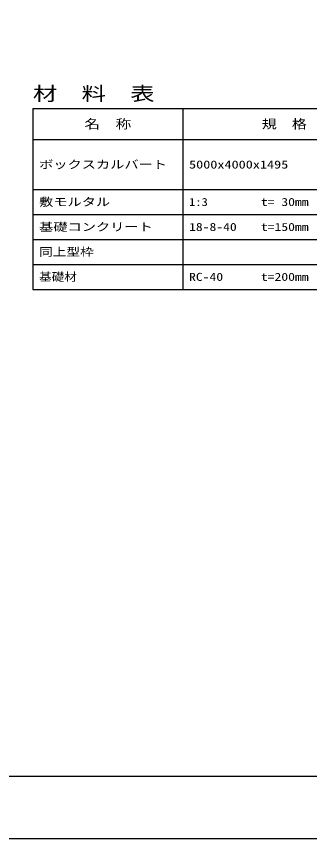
# Model space of a CAD drawing. Units: millimetres at full size; details may follow other scales. Extents: x 0 to 42050, y 0 to 29700.
# Drawn here: x 28463 to 33154, y 0 to 13173 of the extents above; entities that cross this region are included whole.
import ezdxf
from ezdxf.enums import TextEntityAlignment as Align

# ---------------------------------------------------------------- set-up
doc = ezdxf.new("R2010")
doc.units = ezdxf.units.MM
doc.layers.add('D-MTR', color=7, linetype='Continuous')
doc.layers.add('D-MTR-TXT', color=7, linetype='Continuous')
for name, color, linetype, lineweight in [('D-MTR-FRAM', 7, 'Continuous', 25), ('D-MTR-LINE', 7, 'Continuous', 25), ('D-TTL', 2, 'Continuous', 25)]:
    doc.layers.add(name, color=color, linetype=linetype, lineweight=lineweight)
doc.styles.add('ＭＳ ゴシック', font='')
doc.styles.get('ＭＳ ゴシック').set_extended_font_data('MS Gothic')

msp = doc.modelspace()

# ---------------------------------------------------------------- linework, layer by layer
at = {"layer": 'D-MTR-FRAM'}
for p, q in [((28725, 11700), (38325, 11700)), ((28725, 11700), (28725, 8800)), ((28725, 8800), (38325, 8800))]:
    msp.add_line(p, q, dxfattribs=at)
at = {"layer": 'D-MTR-LINE'}
for p, q in [((31125, 11700), (31125, 8800)), ((28725, 11200), (38325, 11200)), ((28725, 10400), (38325, 10400)), ((28725, 10000), (38325, 10000)), ((28725, 9600), (38325, 9600)), ((28725, 9200), (38325, 9200))]:
    msp.add_line(p, q, dxfattribs=at)
at = {"layer": 'D-TTL'}
for points in [[(0, 0), (42050, 0), (42050, 29700), (0, 29700)], [(1000, 1000), (41050, 1000), (41050, 28700), (1000, 28700)]]:
    msp.add_lwpolyline(points, close=True, dxfattribs=at)

# ---------------------------------------------------------------- texts
at = {"layer": 'D-MTR', "style": 'ＭＳ ゴシック', "width": 1.3}
msp.add_text('材\u3000料\u3000表', height=219.9, dxfattribs=at).set_placement((28725, 11760), align=Align.BOTTOM_LEFT)
at = {"layer": 'D-MTR-TXT', "style": 'ＭＳ ゴシック'}
for s, width, p in [('名\u3000称', 1.25, (29925, 11450)), ('規\u3000格', 1.2, (32750, 11450))]:
    msp.add_text(s, height=146.6, dxfattribs=dict(at, width=width)).set_placement(p, align=Align.MIDDLE_CENTER)
for s, width, p in [('ボックスカルバート', 1.3, (28825, 10800)), ('5000x4000x1495', 1.3, (31225, 10800)), ('敷モルタル', 1.3, (28825, 10200)), ('1:3', 1.15, (31225, 10200)), ('t= 30mm', 1.25, (32375, 10200)), ('基礎コンクリート', 1.3, (28825, 9800)), ('18-8-40', 1.25, (31225, 9800)), ('t=150mm', 1.25, (32375, 9800)), ('同上型枠', 1.25, (28825, 9400)), ('基礎材', 1.15, (28825, 9000)), ('RC-40', 1.25, (31225, 9000)), ('t=200mm', 1.25, (32375, 9000))]:
    msp.add_text(s, height=128.3, dxfattribs=dict(at, width=width)).set_placement(p, align=Align.MIDDLE_LEFT)

doc.saveas('drawing.dxf')
